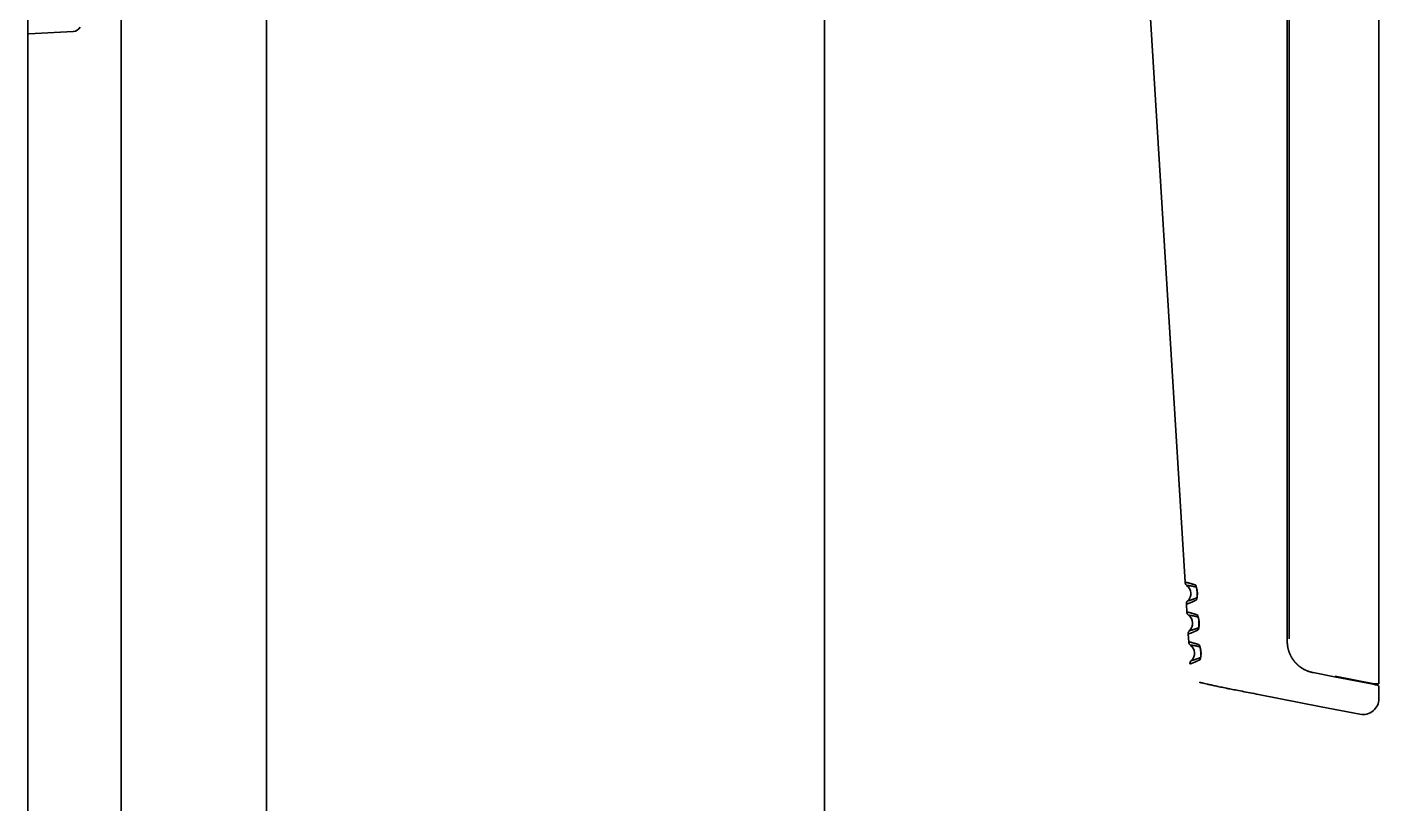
# Model space of a CAD drawing. Header units: inches. Extents: x 90 to 4162, y -443 to 3471.
# Drawn here: x 3992.5 to 4162, y 1648.2 to 1745.6 of the extents above; entities that cross this region are included whole.
import ezdxf

# ---------------------------------------------------------------- set-up
doc = ezdxf.new("R2010")
doc.units = ezdxf.units.IN
doc.layers.add('1', color=7, linetype='Continuous', true_color=0xffffff)

msp = doc.modelspace()

# ---------------------------------------------------------------- linework, layer by layer
at = {"layer": '1', "color": 7, "linetype": 'Continuous', "lineweight": 35}
for p, q in [((4022.5, 1299.46), (4022.5, 2270.96)), ((4092.5, 1299.46), (4092.5, 2270.96)), ((3992.67, 1256.82), (3992.5, 2257.68)), ((4004.3, 1855.44), (4004.3, 1401.46)), ((4162, 1663.26), (4162, 1838.96)), ((4150.5, 1833.06), (4150.5, 1668.59)), ((4150.73, 1833.32), (4150.73, 1668.9)), ((4150.75, 1833.32), (4150.75, 1668.9)), ((4137.68, 1675.98), (4132.07, 1767.64)), ((3998.3, 1745.04), (3992.72, 1744.75)), ((4137.91, 1672.23), (4137.85, 1673.26)), ((4138.14, 1668.49), (4138.08, 1669.52)), ((4153.73, 1664.66), (4156.41, 1664.14)), ((4161.27, 1663.2), (4156.41, 1664.14)), ((4156.51, 1664.23), (4161.41, 1663.26)), ((4161.27, 1663.2), (4161.75, 1663.1)), ((4162, 1663.26), (4161.41, 1663.26)), ((4162, 1662.81), (4162, 1661.41)), ((4146.89, 1661.92), (4154.75, 1660.39)), ((4154.75, 1660.39), (4159.61, 1659.44))]:
    msp.add_line(p, q, dxfattribs=at)
for centre, radius, start, end in [((3998.25, 1746.04), 1, 273, 333.4349), ((4137.16, 1674.58), 1.25, 312.5068, 54.5207), ((4137.39, 1670.84), 1.25, 312.5068, 54.5207), ((4137.62, 1667.1), 1.25, 312.5068, 54.5207), ((4161.7, 1662.81), 0.3, 0, 79), ((4160, 1661.41), 2, 259, 0)]:
    msp.add_arc(centre, radius, start, end, dxfattribs=at)
for points, knots in [([(4137.89, 1675.6), (4137.86, 1675.62), (4137.8, 1675.67), (4137.73, 1675.77), (4137.69, 1675.88), (4137.68, 1675.96), (4137.68, 1676)], [0, 0, 0, 0, 0.247554, 0.501069, 0.754118, 1, 1, 1, 1]), ([(4137.68, 1675.98), (4137.68, 1675.98), (4137.68, 1675.98), (4137.71, 1675.98), (4137.74, 1675.98), (4137.79, 1675.97), (4137.82, 1675.97), (4137.85, 1675.96), (4137.88, 1675.96), (4137.91, 1675.95), (4137.94, 1675.95), (4137.97, 1675.94), (4138.01, 1675.93), (4138.05, 1675.92), (4138.11, 1675.91), (4138.17, 1675.89), (4138.23, 1675.88), (4138.29, 1675.86), (4138.34, 1675.84), (4138.4, 1675.83), (4138.46, 1675.81), (4138.51, 1675.79), (4138.57, 1675.77), (4138.62, 1675.76), (4138.68, 1675.74), (4138.73, 1675.73), (4138.78, 1675.71), (4138.83, 1675.69), (4138.88, 1675.68), (4138.92, 1675.66), (4138.95, 1675.65), (4138.97, 1675.65)], [0, 0, 0, 0, 0.063616, 0.146789, 0.247998, 0.288909, 0.327071, 0.362475, 0.395117, 0.42499, 0.452091, 0.476419, 0.497971, 0.535514, 0.577254, 0.62319, 0.654872, 0.686334, 0.717576, 0.748599, 0.777126, 0.804516, 0.830769, 0.855887, 0.879872, 0.902723, 0.924442, 0.94503, 0.964485, 0.982809, 1, 1, 1, 1]), ([(4137.89, 1675.6), (4137.89, 1675.6), (4137.89, 1675.6), (4137.89, 1675.6), (4137.89, 1675.6), (4137.89, 1675.6), (4137.89, 1675.6), (4137.89, 1675.6), (4137.89, 1675.6), (4137.9, 1675.6), (4137.9, 1675.6), (4137.9, 1675.6), (4137.9, 1675.6), (4137.9, 1675.6), (4137.91, 1675.6), (4137.91, 1675.6), (4137.91, 1675.6), (4137.92, 1675.6), (4137.92, 1675.6), (4137.92, 1675.6), (4137.93, 1675.6), (4137.93, 1675.6), (4137.94, 1675.6), (4137.94, 1675.6), (4137.95, 1675.6), (4137.95, 1675.59), (4137.96, 1675.59), (4137.97, 1675.59), (4137.97, 1675.59), (4137.98, 1675.59), (4137.99, 1675.59), (4137.99, 1675.59), (4138, 1675.59), (4138.01, 1675.59), (4138.02, 1675.59), (4138.02, 1675.59), (4138.03, 1675.59), (4138.04, 1675.58), (4138.05, 1675.58), (4138.06, 1675.58), (4138.07, 1675.58), (4138.08, 1675.58), (4138.1, 1675.58), (4138.12, 1675.57), (4138.14, 1675.57), (4138.17, 1675.57), (4138.19, 1675.56), (4138.22, 1675.56), (4138.24, 1675.56), (4138.27, 1675.55), (4138.3, 1675.55), (4138.33, 1675.54), (4138.36, 1675.54), (4138.39, 1675.53), (4138.43, 1675.53), (4138.46, 1675.52), (4138.49, 1675.51), (4138.53, 1675.51), (4138.57, 1675.5), (4138.6, 1675.49), (4138.64, 1675.48), (4138.68, 1675.48), (4138.72, 1675.47), (4138.76, 1675.46), (4138.8, 1675.45), (4138.84, 1675.44), (4138.88, 1675.43), (4138.93, 1675.42), (4138.97, 1675.41), (4139.01, 1675.4), (4139.04, 1675.39), (4139.06, 1675.38)], [0, 0, 0, 0, 0.009914, 0.01984, 0.029779, 0.039731, 0.049695, 0.059673, 0.069662, 0.079665, 0.08968, 0.099708, 0.109748, 0.119802, 0.129868, 0.139946, 0.150037, 0.160141, 0.170258, 0.180387, 0.190529, 0.200683, 0.21085, 0.22103, 0.231222, 0.241427, 0.251645, 0.261875, 0.272118, 0.282373, 0.292641, 0.302922, 0.313215, 0.323521, 0.333839, 0.34417, 0.354514, 0.36487, 0.375239, 0.38562, 0.396014, 0.406421, 0.427901, 0.44931, 0.470645, 0.491909, 0.5131, 0.534218, 0.555264, 0.576238, 0.597139, 0.617967, 0.638724, 0.659408, 0.680019, 0.700558, 0.721025, 0.74142, 0.761743, 0.781993, 0.802171, 0.822277, 0.842311, 0.862274, 0.882164, 0.901982, 0.921729, 0.941404, 0.961008, 0.980539, 1, 1, 1, 1]), ([(4138.97, 1675.65), (4138.97, 1675.65), (4138.97, 1675.65), (4138.98, 1675.65), (4138.98, 1675.65), (4138.98, 1675.64), (4138.99, 1675.64), (4138.99, 1675.64), (4138.99, 1675.64), (4138.99, 1675.63), (4139, 1675.63), (4139, 1675.63), (4139, 1675.62), (4139.01, 1675.62), (4139.01, 1675.61), (4139.01, 1675.61), (4139.02, 1675.61), (4139.02, 1675.6), (4139.02, 1675.6), (4139.03, 1675.59), (4139.04, 1675.57), (4139.05, 1675.55), (4139.06, 1675.52), (4139.07, 1675.5), (4139.08, 1675.47), (4139.09, 1675.43), (4139.1, 1675.39), (4139.11, 1675.33), (4139.14, 1675.22), (4139.16, 1675.09), (4139.17, 1674.98), (4139.18, 1674.91), (4139.19, 1674.85), (4139.19, 1674.79), (4139.19, 1674.75), (4139.2, 1674.69), (4139.2, 1674.61), (4139.21, 1674.49), (4139.21, 1674.37), (4139.2, 1674.27), (4139.2, 1674.19), (4139.19, 1674.12), (4139.19, 1674.06), (4139.18, 1674.01), (4139.17, 1673.96), (4139.16, 1673.92), (4139.15, 1673.88), (4139.14, 1673.85), (4139.14, 1673.83), (4139.13, 1673.82), (4139.13, 1673.81), (4139.12, 1673.79), (4139.11, 1673.78), (4139.11, 1673.78), (4139.1, 1673.77), (4139.1, 1673.76), (4139.09, 1673.76), (4139.09, 1673.76), (4139.09, 1673.75)], [0, 0, 0, 0, 0.005436, 0.010843, 0.016224, 0.021579, 0.026909, 0.032217, 0.037502, 0.042767, 0.048013, 0.053239, 0.058449, 0.063642, 0.06882, 0.073984, 0.079134, 0.084272, 0.089399, 0.094515, 0.112726, 0.130866, 0.148959, 0.167029, 0.178431, 0.204469, 0.227274, 0.242355, 0.301657, 0.370744, 0.401155, 0.42821, 0.451917, 0.472287, 0.489333, 0.503063, 0.533121, 0.576902, 0.634503, 0.669215, 0.701872, 0.732439, 0.760898, 0.785344, 0.809729, 0.834074, 0.858412, 0.882789, 0.895773, 0.908459, 0.920854, 0.932966, 0.944802, 0.956368, 0.967667, 0.978705, 0.989482, 1, 1, 1, 1]), ([(4139.06, 1675.38), (4139.06, 1675.38), (4139.06, 1675.38), (4139.06, 1675.38), (4139.07, 1675.38), (4139.07, 1675.38), (4139.07, 1675.38), (4139.07, 1675.37), (4139.08, 1675.37), (4139.08, 1675.37), (4139.08, 1675.37), (4139.08, 1675.36), (4139.09, 1675.36), (4139.09, 1675.36), (4139.09, 1675.35), (4139.09, 1675.35), (4139.1, 1675.34), (4139.1, 1675.34), (4139.1, 1675.33), (4139.1, 1675.33), (4139.11, 1675.32), (4139.11, 1675.32), (4139.11, 1675.31), (4139.11, 1675.31), (4139.12, 1675.3), (4139.12, 1675.3), (4139.12, 1675.29), (4139.12, 1675.28), (4139.13, 1675.28), (4139.13, 1675.27), (4139.13, 1675.26), (4139.13, 1675.25), (4139.14, 1675.25), (4139.14, 1675.24), (4139.14, 1675.23), (4139.14, 1675.22), (4139.15, 1675.21), (4139.15, 1675.2), (4139.15, 1675.2), (4139.15, 1675.19), (4139.16, 1675.18), (4139.17, 1675.14), (4139.18, 1675.07), (4139.2, 1674.96), (4139.22, 1674.84), (4139.23, 1674.71), (4139.23, 1674.58), (4139.23, 1674.46), (4139.22, 1674.35), (4139.22, 1674.28), (4139.21, 1674.23), (4139.21, 1674.21), (4139.21, 1674.2), (4139.2, 1674.18), (4139.2, 1674.17), (4139.2, 1674.15), (4139.19, 1674.14), (4139.19, 1674.12), (4139.19, 1674.11), (4139.18, 1674.1), (4139.18, 1674.09), (4139.18, 1674.08), (4139.17, 1674.07), (4139.17, 1674.06), (4139.16, 1674.05), (4139.16, 1674.05), (4139.16, 1674.04), (4139.15, 1674.04), (4139.15, 1674.03), (4139.14, 1674.03), (4139.14, 1674.03)], [0, 0, 0, 0, 0.006014, 0.012012, 0.017995, 0.023965, 0.029923, 0.035871, 0.041809, 0.04774, 0.053663, 0.059582, 0.065497, 0.07141, 0.077322, 0.083234, 0.089148, 0.095065, 0.100986, 0.106913, 0.112847, 0.11879, 0.124742, 0.130704, 0.136679, 0.142667, 0.148669, 0.154687, 0.160722, 0.166774, 0.172846, 0.178937, 0.18505, 0.191185, 0.197343, 0.203525, 0.209732, 0.215965, 0.222225, 0.228513, 0.234831, 0.241177, 0.306172, 0.369923, 0.434708, 0.503216, 0.570835, 0.634921, 0.698038, 0.762347, 0.774764, 0.787076, 0.799289, 0.81141, 0.823447, 0.835409, 0.847303, 0.859138, 0.870923, 0.882667, 0.894379, 0.906069, 0.917747, 0.929423, 0.941106, 0.952808, 0.964538, 0.976307, 0.988124, 1, 1, 1, 1]), ([(4137.85, 1673.24), (4137.84, 1673.28), (4137.85, 1673.35), (4137.87, 1673.47), (4137.93, 1673.58), (4137.98, 1673.64), (4138.01, 1673.66)], [0, 0, 0, 0, 0.24588, 0.498929, 0.752444, 1, 1, 1, 1]), ([(4139.09, 1673.75), (4139.08, 1673.75), (4139.06, 1673.74), (4139.04, 1673.73), (4139.01, 1673.72), (4138.99, 1673.71), (4138.96, 1673.69), (4138.93, 1673.68), (4138.9, 1673.67), (4138.87, 1673.65), (4138.84, 1673.64), (4138.81, 1673.63), (4138.78, 1673.61), (4138.75, 1673.6), (4138.71, 1673.58), (4138.68, 1673.57), (4138.65, 1673.55), (4138.61, 1673.54), (4138.58, 1673.52), (4138.54, 1673.5), (4138.5, 1673.49), (4138.46, 1673.47), (4138.41, 1673.45), (4138.37, 1673.43), (4138.34, 1673.41), (4138.3, 1673.4), (4138.26, 1673.38), (4138.23, 1673.37), (4138.19, 1673.36), (4138.16, 1673.34), (4138.11, 1673.33), (4138.07, 1673.31), (4138.02, 1673.3), (4137.97, 1673.28), (4137.93, 1673.27), (4137.9, 1673.27), (4137.88, 1673.26), (4137.87, 1673.26), (4137.86, 1673.26), (4137.85, 1673.26), (4137.85, 1673.26), (4137.85, 1673.26), (4137.85, 1673.26), (4137.85, 1673.26)], [0, 0, 0, 0, 0.009664, 0.019825, 0.030484, 0.041639, 0.053291, 0.06544, 0.078086, 0.09123, 0.104871, 0.119008, 0.133643, 0.148775, 0.164403, 0.180528, 0.197148, 0.214265, 0.231877, 0.249984, 0.27514, 0.300204, 0.325175, 0.350052, 0.374834, 0.399349, 0.424084, 0.449039, 0.474212, 0.499602, 0.535236, 0.578001, 0.627884, 0.684879, 0.748984, 0.794417, 0.836578, 0.875469, 0.911095, 0.943458, 0.972557, 0.998392, 1, 1, 1, 1]), ([(4139.14, 1674.03), (4139.14, 1674.03), (4139.12, 1674.02), (4139.1, 1674.01), (4139.07, 1674), (4139.05, 1673.99), (4139.03, 1673.98), (4139, 1673.97), (4138.98, 1673.96), (4138.96, 1673.96), (4138.94, 1673.95), (4138.91, 1673.94), (4138.89, 1673.93), (4138.87, 1673.92), (4138.85, 1673.91), (4138.83, 1673.91), (4138.81, 1673.9), (4138.79, 1673.89), (4138.77, 1673.88), (4138.75, 1673.88), (4138.73, 1673.87), (4138.71, 1673.86), (4138.69, 1673.86), (4138.67, 1673.85), (4138.65, 1673.84), (4138.63, 1673.84), (4138.61, 1673.83), (4138.59, 1673.82), (4138.57, 1673.82), (4138.56, 1673.81), (4138.54, 1673.81), (4138.52, 1673.8), (4138.5, 1673.79), (4138.49, 1673.79), (4138.47, 1673.78), (4138.45, 1673.78), (4138.44, 1673.77), (4138.42, 1673.77), (4138.41, 1673.76), (4138.39, 1673.76), (4138.38, 1673.76), (4138.36, 1673.75), (4138.35, 1673.75), (4138.33, 1673.74), (4138.32, 1673.74), (4138.31, 1673.73), (4138.29, 1673.73), (4138.28, 1673.73), (4138.27, 1673.72), (4138.25, 1673.72), (4138.24, 1673.72), (4138.23, 1673.71), (4138.22, 1673.71), (4138.2, 1673.71), (4138.18, 1673.7), (4138.16, 1673.7), (4138.14, 1673.69), (4138.13, 1673.69), (4138.11, 1673.68), (4138.1, 1673.68), (4138.09, 1673.68), (4138.07, 1673.67), (4138.06, 1673.67), (4138.05, 1673.67), (4138.04, 1673.67), (4138.04, 1673.66), (4138.03, 1673.66), (4138.02, 1673.66), (4138.02, 1673.66), (4138.01, 1673.66), (4138.01, 1673.66), (4138.01, 1673.66), (4138.01, 1673.66), (4138.01, 1673.66), (4138.01, 1673.66)], [0, 0, 0, 0, 0.010633, 0.021283, 0.03195, 0.042635, 0.053337, 0.064056, 0.074792, 0.085546, 0.096317, 0.107105, 0.117911, 0.128734, 0.139574, 0.150432, 0.161307, 0.1722, 0.18311, 0.194037, 0.204982, 0.215944, 0.226924, 0.237921, 0.248936, 0.259968, 0.271017, 0.282084, 0.293169, 0.304271, 0.31539, 0.326527, 0.337681, 0.348853, 0.360042, 0.371249, 0.382473, 0.393715, 0.404975, 0.416252, 0.427546, 0.438858, 0.450187, 0.461534, 0.472899, 0.484281, 0.49568, 0.507097, 0.518532, 0.529984, 0.541453, 0.55294, 0.564445, 0.585465, 0.606457, 0.627421, 0.648358, 0.669267, 0.690148, 0.711001, 0.731826, 0.752623, 0.773392, 0.794134, 0.814847, 0.835532, 0.856189, 0.876818, 0.897419, 0.917992, 0.938536, 0.959052, 0.97954, 1, 1, 1, 1]), ([(4138.12, 1671.85), (4138.09, 1671.88), (4138.03, 1671.93), (4137.96, 1672.03), (4137.92, 1672.14), (4137.91, 1672.22), (4137.91, 1672.26)], [0, 0, 0, 0, 0.247554, 0.501069, 0.754118, 1, 1, 1, 1]), ([(4137.91, 1672.23), (4137.91, 1672.23), (4137.91, 1672.23), (4137.91, 1672.23), (4137.94, 1672.23), (4137.98, 1672.23), (4138.02, 1672.23), (4138.05, 1672.22), (4138.08, 1672.22), (4138.11, 1672.22), (4138.14, 1672.21), (4138.17, 1672.2), (4138.2, 1672.2), (4138.24, 1672.19), (4138.28, 1672.18), (4138.34, 1672.17), (4138.4, 1672.15), (4138.46, 1672.13), (4138.52, 1672.12), (4138.58, 1672.1), (4138.63, 1672.08), (4138.69, 1672.07), (4138.75, 1672.05), (4138.8, 1672.03), (4138.86, 1672.01), (4138.91, 1672), (4138.96, 1671.98), (4139.01, 1671.97), (4139.06, 1671.95), (4139.11, 1671.94), (4139.15, 1671.92), (4139.18, 1671.91), (4139.2, 1671.91)], [0, 0, 0, 0, 0.001602, 0.066958, 0.150086, 0.251008, 0.291907, 0.330029, 0.365374, 0.397941, 0.42773, 0.454736, 0.478959, 0.500395, 0.537842, 0.57943, 0.625165, 0.656698, 0.68802, 0.719127, 0.750018, 0.778456, 0.805755, 0.831912, 0.856927, 0.880798, 0.903526, 0.925109, 0.945548, 0.964843, 0.982993, 1, 1, 1, 1]), ([(4138.12, 1671.86), (4138.12, 1671.86), (4138.12, 1671.86), (4138.12, 1671.86), (4138.12, 1671.86), (4138.12, 1671.86), (4138.12, 1671.86), (4138.12, 1671.86), (4138.12, 1671.86), (4138.12, 1671.86), (4138.13, 1671.86), (4138.13, 1671.86), (4138.13, 1671.86), (4138.13, 1671.86), (4138.14, 1671.86), (4138.14, 1671.86), (4138.14, 1671.86), (4138.15, 1671.86), (4138.15, 1671.86), (4138.15, 1671.85), (4138.16, 1671.85), (4138.16, 1671.85), (4138.17, 1671.85), (4138.17, 1671.85), (4138.18, 1671.85), (4138.18, 1671.85), (4138.19, 1671.85), (4138.19, 1671.85), (4138.2, 1671.85), (4138.21, 1671.85), (4138.21, 1671.85), (4138.22, 1671.85), (4138.23, 1671.85), (4138.24, 1671.85), (4138.24, 1671.84), (4138.25, 1671.84), (4138.26, 1671.84), (4138.27, 1671.84), (4138.28, 1671.84), (4138.29, 1671.84), (4138.3, 1671.84), (4138.31, 1671.84), (4138.33, 1671.83), (4138.35, 1671.83), (4138.37, 1671.83), (4138.39, 1671.83), (4138.42, 1671.82), (4138.45, 1671.82), (4138.47, 1671.81), (4138.5, 1671.81), (4138.53, 1671.81), (4138.56, 1671.8), (4138.59, 1671.79), (4138.62, 1671.79), (4138.65, 1671.78), (4138.69, 1671.78), (4138.72, 1671.77), (4138.76, 1671.76), (4138.79, 1671.76), (4138.83, 1671.75), (4138.87, 1671.74), (4138.91, 1671.73), (4138.95, 1671.72), (4138.99, 1671.72), (4139.03, 1671.71), (4139.07, 1671.7), (4139.11, 1671.69), (4139.16, 1671.68), (4139.2, 1671.66), (4139.24, 1671.65), (4139.27, 1671.64), (4139.29, 1671.64)], [0, 0, 0, 0, 0.009915, 0.019843, 0.029783, 0.039737, 0.049702, 0.059681, 0.069672, 0.079675, 0.089691, 0.09972, 0.109762, 0.119816, 0.129882, 0.139961, 0.150053, 0.160158, 0.170275, 0.180404, 0.190546, 0.200701, 0.210868, 0.221048, 0.231241, 0.241446, 0.251663, 0.261894, 0.272136, 0.282391, 0.292659, 0.30294, 0.313232, 0.323538, 0.333856, 0.344186, 0.354529, 0.364885, 0.375253, 0.385633, 0.396026, 0.406432, 0.427893, 0.449284, 0.470603, 0.491852, 0.513029, 0.534135, 0.55517, 0.576133, 0.597026, 0.617848, 0.638598, 0.659278, 0.679887, 0.700424, 0.720891, 0.741286, 0.761611, 0.781865, 0.802048, 0.822161, 0.842203, 0.862174, 0.882074, 0.901904, 0.921664, 0.941353, 0.960972, 0.980521, 1, 1, 1, 1]), ([(4139.2, 1671.91), (4139.2, 1671.91), (4139.2, 1671.91), (4139.2, 1671.9), (4139.21, 1671.9), (4139.21, 1671.9), (4139.21, 1671.9), (4139.22, 1671.9), (4139.22, 1671.89), (4139.22, 1671.89), (4139.23, 1671.89), (4139.23, 1671.88), (4139.23, 1671.88), (4139.24, 1671.88), (4139.24, 1671.87), (4139.24, 1671.87), (4139.24, 1671.86), (4139.25, 1671.86), (4139.25, 1671.85), (4139.26, 1671.84), (4139.26, 1671.83), (4139.27, 1671.8), (4139.29, 1671.78), (4139.29, 1671.75), (4139.3, 1671.72), (4139.32, 1671.69), (4139.33, 1671.65), (4139.34, 1671.58), (4139.37, 1671.48), (4139.39, 1671.35), (4139.4, 1671.24), (4139.41, 1671.17), (4139.42, 1671.1), (4139.42, 1671.05), (4139.42, 1671), (4139.43, 1670.95), (4139.43, 1670.87), (4139.43, 1670.75), (4139.43, 1670.63), (4139.43, 1670.52), (4139.43, 1670.45), (4139.42, 1670.38), (4139.41, 1670.32), (4139.41, 1670.26), (4139.4, 1670.22), (4139.39, 1670.18), (4139.38, 1670.14), (4139.37, 1670.11), (4139.37, 1670.09), (4139.36, 1670.07), (4139.36, 1670.06), (4139.35, 1670.05), (4139.34, 1670.04), (4139.34, 1670.03), (4139.33, 1670.03), (4139.33, 1670.02), (4139.32, 1670.02), (4139.32, 1670.01), (4139.31, 1670.01)], [0, 0, 0, 0, 0.005436, 0.010843, 0.016224, 0.021579, 0.026909, 0.032217, 0.037502, 0.042767, 0.048013, 0.053239, 0.058449, 0.063642, 0.06882, 0.073984, 0.079134, 0.084272, 0.089399, 0.094515, 0.112726, 0.130866, 0.148959, 0.167029, 0.178431, 0.204469, 0.227274, 0.242355, 0.301657, 0.370744, 0.401155, 0.42821, 0.451917, 0.472287, 0.489333, 0.503063, 0.533121, 0.576902, 0.634503, 0.669215, 0.701872, 0.732439, 0.760898, 0.785344, 0.809729, 0.834074, 0.858412, 0.882789, 0.895773, 0.908459, 0.920854, 0.932966, 0.944802, 0.956368, 0.967667, 0.978705, 0.989482, 1, 1, 1, 1]), ([(4139.29, 1671.64), (4139.29, 1671.64), (4139.29, 1671.64), (4139.29, 1671.64), (4139.3, 1671.64), (4139.3, 1671.64), (4139.3, 1671.63), (4139.3, 1671.63), (4139.31, 1671.63), (4139.31, 1671.63), (4139.31, 1671.62), (4139.31, 1671.62), (4139.32, 1671.62), (4139.32, 1671.61), (4139.32, 1671.61), (4139.32, 1671.61), (4139.33, 1671.6), (4139.33, 1671.6), (4139.33, 1671.59), (4139.33, 1671.59), (4139.34, 1671.58), (4139.34, 1671.58), (4139.34, 1671.57), (4139.34, 1671.56), (4139.35, 1671.56), (4139.35, 1671.55), (4139.35, 1671.55), (4139.35, 1671.54), (4139.36, 1671.53), (4139.36, 1671.52), (4139.36, 1671.52), (4139.36, 1671.51), (4139.37, 1671.5), (4139.37, 1671.49), (4139.37, 1671.49), (4139.37, 1671.48), (4139.38, 1671.47), (4139.38, 1671.46), (4139.38, 1671.45), (4139.38, 1671.44), (4139.39, 1671.43), (4139.4, 1671.4), (4139.41, 1671.33), (4139.43, 1671.21), (4139.44, 1671.09), (4139.45, 1670.97), (4139.46, 1670.84), (4139.46, 1670.72), (4139.45, 1670.61), (4139.45, 1670.53), (4139.44, 1670.49), (4139.44, 1670.47), (4139.44, 1670.45), (4139.43, 1670.44), (4139.43, 1670.42), (4139.43, 1670.41), (4139.42, 1670.39), (4139.42, 1670.38), (4139.42, 1670.37), (4139.41, 1670.36), (4139.41, 1670.35), (4139.4, 1670.34), (4139.4, 1670.33), (4139.4, 1670.32), (4139.39, 1670.31), (4139.39, 1670.3), (4139.38, 1670.3), (4139.38, 1670.29), (4139.38, 1670.29), (4139.37, 1670.29), (4139.37, 1670.29)], [0, 0, 0, 0, 0.006014, 0.012012, 0.017995, 0.023965, 0.029923, 0.035871, 0.041809, 0.04774, 0.053663, 0.059582, 0.065497, 0.07141, 0.077322, 0.083234, 0.089148, 0.095065, 0.100986, 0.106913, 0.112847, 0.11879, 0.124742, 0.130704, 0.136679, 0.142667, 0.148669, 0.154687, 0.160722, 0.166774, 0.172846, 0.178937, 0.18505, 0.191185, 0.197343, 0.203525, 0.209732, 0.215965, 0.222225, 0.228513, 0.234831, 0.241177, 0.306172, 0.369923, 0.434708, 0.503216, 0.570835, 0.634921, 0.698038, 0.762347, 0.774764, 0.787076, 0.799289, 0.81141, 0.823447, 0.835409, 0.847303, 0.859138, 0.870923, 0.882667, 0.894379, 0.906069, 0.917747, 0.929423, 0.941106, 0.952808, 0.964538, 0.976307, 0.988124, 1, 1, 1, 1]), ([(4138.08, 1669.49), (4138.07, 1669.53), (4138.07, 1669.61), (4138.1, 1669.73), (4138.16, 1669.83), (4138.21, 1669.89), (4138.24, 1669.92)], [0, 0, 0, 0, 0.24588, 0.498929, 0.752444, 1, 1, 1, 1]), ([(4139.31, 1670.01), (4139.31, 1670.01), (4139.29, 1670), (4139.27, 1669.99), (4139.24, 1669.98), (4139.21, 1669.96), (4139.19, 1669.95), (4139.16, 1669.94), (4139.13, 1669.92), (4139.1, 1669.91), (4139.07, 1669.9), (4139.04, 1669.88), (4139.01, 1669.87), (4138.97, 1669.85), (4138.94, 1669.84), (4138.91, 1669.82), (4138.87, 1669.81), (4138.84, 1669.79), (4138.81, 1669.78), (4138.77, 1669.76), (4138.73, 1669.74), (4138.68, 1669.72), (4138.64, 1669.7), (4138.6, 1669.69), (4138.56, 1669.67), (4138.52, 1669.65), (4138.49, 1669.64), (4138.45, 1669.62), (4138.42, 1669.61), (4138.38, 1669.6), (4138.34, 1669.58), (4138.29, 1669.57), (4138.24, 1669.55), (4138.2, 1669.54), (4138.16, 1669.53), (4138.13, 1669.52), (4138.11, 1669.52), (4138.09, 1669.52), (4138.08, 1669.52), (4138.08, 1669.52), (4138.08, 1669.52), (4138.08, 1669.52), (4138.08, 1669.52)], [0, 0, 0, 0, 0.009776, 0.020045, 0.030807, 0.042062, 0.05381, 0.06605, 0.078784, 0.092011, 0.10573, 0.119942, 0.134648, 0.149847, 0.165539, 0.181725, 0.198405, 0.215579, 0.233249, 0.251413, 0.276691, 0.301871, 0.326953, 0.351937, 0.376823, 0.401401, 0.426212, 0.451256, 0.476534, 0.502044, 0.537862, 0.580782, 0.630794, 0.687881, 0.752015, 0.797607, 0.839875, 0.878828, 0.914472, 0.946815, 0.975861, 1, 1, 1, 1]), ([(4139.37, 1670.29), (4139.36, 1670.28), (4139.35, 1670.28), (4139.32, 1670.27), (4139.3, 1670.26), (4139.28, 1670.25), (4139.26, 1670.24), (4139.23, 1670.23), (4139.21, 1670.22), (4139.19, 1670.21), (4139.17, 1670.2), (4139.14, 1670.2), (4139.12, 1670.19), (4139.1, 1670.18), (4139.08, 1670.17), (4139.06, 1670.16), (4139.04, 1670.16), (4139.02, 1670.15), (4139, 1670.14), (4138.98, 1670.13), (4138.96, 1670.13), (4138.94, 1670.12), (4138.92, 1670.11), (4138.9, 1670.11), (4138.88, 1670.1), (4138.86, 1670.09), (4138.84, 1670.09), (4138.82, 1670.08), (4138.8, 1670.07), (4138.79, 1670.07), (4138.77, 1670.06), (4138.75, 1670.06), (4138.73, 1670.05), (4138.72, 1670.05), (4138.7, 1670.04), (4138.68, 1670.04), (4138.67, 1670.03), (4138.65, 1670.03), (4138.64, 1670.02), (4138.62, 1670.02), (4138.61, 1670.01), (4138.59, 1670.01), (4138.58, 1670), (4138.56, 1670), (4138.55, 1670), (4138.54, 1669.99), (4138.52, 1669.99), (4138.51, 1669.98), (4138.5, 1669.98), (4138.48, 1669.98), (4138.47, 1669.97), (4138.46, 1669.97), (4138.45, 1669.97), (4138.43, 1669.96), (4138.41, 1669.96), (4138.39, 1669.95), (4138.37, 1669.95), (4138.36, 1669.94), (4138.34, 1669.94), (4138.33, 1669.94), (4138.32, 1669.93), (4138.3, 1669.93), (4138.29, 1669.93), (4138.28, 1669.93), (4138.27, 1669.92), (4138.27, 1669.92), (4138.26, 1669.92), (4138.25, 1669.92), (4138.25, 1669.92), (4138.24, 1669.92), (4138.24, 1669.92), (4138.24, 1669.92), (4138.24, 1669.92), (4138.24, 1669.92), (4138.24, 1669.92)], [0, 0, 0, 0, 0.010623, 0.021263, 0.031921, 0.042596, 0.05329, 0.064001, 0.074729, 0.085476, 0.09624, 0.107021, 0.117821, 0.128638, 0.139473, 0.150326, 0.161197, 0.172085, 0.182992, 0.193916, 0.204858, 0.215817, 0.226795, 0.23779, 0.248804, 0.259835, 0.270884, 0.281951, 0.293035, 0.304138, 0.315259, 0.326397, 0.337553, 0.348727, 0.35992, 0.37113, 0.382357, 0.393603, 0.404867, 0.416149, 0.427448, 0.438766, 0.450101, 0.461454, 0.472826, 0.484215, 0.495622, 0.507047, 0.51849, 0.529951, 0.54143, 0.552926, 0.564441, 0.585467, 0.606465, 0.627434, 0.648375, 0.669288, 0.690172, 0.711027, 0.731855, 0.752653, 0.773423, 0.794165, 0.814877, 0.835562, 0.856217, 0.876844, 0.897442, 0.918011, 0.938552, 0.959063, 0.979546, 1, 1, 1, 1]), ([(4139.31, 1670.04), (4139.31, 1670.08), (4139.32, 1670.16), (4139.35, 1670.25), (4139.37, 1670.29)], [0, 0, 0, 0, 0.432011, 1, 1, 1, 1]), ([(4138.35, 1668.11), (4138.32, 1668.13), (4138.26, 1668.19), (4138.19, 1668.28), (4138.15, 1668.4), (4138.14, 1668.47), (4138.14, 1668.51)], [0, 0, 0, 0, 0.247554, 0.501069, 0.754118, 1, 1, 1, 1]), ([(4138.14, 1668.49), (4138.14, 1668.49), (4138.14, 1668.49), (4138.14, 1668.49), (4138.17, 1668.49), (4138.2, 1668.49), (4138.25, 1668.49), (4138.28, 1668.48), (4138.31, 1668.48), (4138.34, 1668.47), (4138.37, 1668.47), (4138.4, 1668.46), (4138.43, 1668.46), (4138.47, 1668.45), (4138.51, 1668.44), (4138.57, 1668.42), (4138.63, 1668.41), (4138.69, 1668.39), (4138.75, 1668.37), (4138.8, 1668.36), (4138.86, 1668.34), (4138.92, 1668.32), (4138.97, 1668.31), (4139.03, 1668.29), (4139.08, 1668.27), (4139.14, 1668.26), (4139.19, 1668.24), (4139.24, 1668.22), (4139.29, 1668.21), (4139.34, 1668.19), (4139.38, 1668.18), (4139.41, 1668.17), (4139.43, 1668.16)], [0, 0, 0, 0, 0.001602, 0.066958, 0.150086, 0.251008, 0.291907, 0.330029, 0.365374, 0.397941, 0.42773, 0.454736, 0.478959, 0.500395, 0.537842, 0.57943, 0.625165, 0.656698, 0.68802, 0.719127, 0.750018, 0.778456, 0.805755, 0.831912, 0.856927, 0.880798, 0.903526, 0.925109, 0.945548, 0.964843, 0.982993, 1, 1, 1, 1]), ([(4138.35, 1668.11), (4138.35, 1668.11), (4138.35, 1668.11), (4138.35, 1668.11), (4138.35, 1668.11), (4138.35, 1668.11), (4138.35, 1668.11), (4138.35, 1668.11), (4138.35, 1668.11), (4138.35, 1668.11), (4138.36, 1668.11), (4138.36, 1668.11), (4138.36, 1668.11), (4138.36, 1668.11), (4138.36, 1668.11), (4138.37, 1668.11), (4138.37, 1668.11), (4138.37, 1668.11), (4138.38, 1668.11), (4138.38, 1668.11), (4138.39, 1668.11), (4138.39, 1668.11), (4138.4, 1668.11), (4138.4, 1668.11), (4138.41, 1668.11), (4138.41, 1668.11), (4138.42, 1668.11), (4138.42, 1668.11), (4138.43, 1668.11), (4138.44, 1668.11), (4138.44, 1668.1), (4138.45, 1668.1), (4138.46, 1668.1), (4138.47, 1668.1), (4138.47, 1668.1), (4138.48, 1668.1), (4138.49, 1668.1), (4138.5, 1668.1), (4138.51, 1668.1), (4138.52, 1668.1), (4138.53, 1668.1), (4138.54, 1668.09), (4138.56, 1668.09), (4138.58, 1668.09), (4138.6, 1668.09), (4138.62, 1668.08), (4138.65, 1668.08), (4138.67, 1668.08), (4138.7, 1668.07), (4138.73, 1668.07), (4138.76, 1668.06), (4138.79, 1668.06), (4138.82, 1668.05), (4138.85, 1668.05), (4138.88, 1668.04), (4138.92, 1668.03), (4138.95, 1668.03), (4138.99, 1668.02), (4139.02, 1668.01), (4139.06, 1668.01), (4139.1, 1668), (4139.14, 1667.99), (4139.18, 1667.98), (4139.22, 1667.97), (4139.26, 1667.96), (4139.3, 1667.95), (4139.34, 1667.94), (4139.38, 1667.93), (4139.43, 1667.92), (4139.47, 1667.91), (4139.5, 1667.9), (4139.52, 1667.9)], [0, 0, 0, 0, 0.009915, 0.019843, 0.029783, 0.039737, 0.049702, 0.059681, 0.069672, 0.079675, 0.089691, 0.09972, 0.109762, 0.119816, 0.129882, 0.139961, 0.150053, 0.160158, 0.170275, 0.180404, 0.190546, 0.200701, 0.210868, 0.221048, 0.231241, 0.241446, 0.251663, 0.261894, 0.272136, 0.282391, 0.292659, 0.30294, 0.313232, 0.323538, 0.333856, 0.344186, 0.354529, 0.364885, 0.375253, 0.385633, 0.396026, 0.406432, 0.427893, 0.449284, 0.470603, 0.491852, 0.513029, 0.534135, 0.55517, 0.576133, 0.597026, 0.617848, 0.638598, 0.659278, 0.679887, 0.700424, 0.720891, 0.741286, 0.761611, 0.781865, 0.802048, 0.822161, 0.842203, 0.862174, 0.882074, 0.901904, 0.921664, 0.941353, 0.960972, 0.980521, 1, 1, 1, 1]), ([(4139.43, 1668.16), (4139.43, 1668.16), (4139.43, 1668.16), (4139.43, 1668.16), (4139.44, 1668.16), (4139.44, 1668.16), (4139.44, 1668.15), (4139.45, 1668.15), (4139.45, 1668.15), (4139.45, 1668.15), (4139.46, 1668.14), (4139.46, 1668.14), (4139.46, 1668.14), (4139.46, 1668.13), (4139.47, 1668.13), (4139.47, 1668.12), (4139.47, 1668.12), (4139.48, 1668.11), (4139.48, 1668.11), (4139.49, 1668.1), (4139.49, 1668.08), (4139.5, 1668.06), (4139.51, 1668.04), (4139.52, 1668.01), (4139.53, 1667.98), (4139.54, 1667.95), (4139.56, 1667.91), (4139.57, 1667.84), (4139.59, 1667.74), (4139.62, 1667.6), (4139.63, 1667.5), (4139.64, 1667.42), (4139.64, 1667.36), (4139.65, 1667.31), (4139.65, 1667.26), (4139.66, 1667.2), (4139.66, 1667.12), (4139.66, 1667.01), (4139.66, 1666.89), (4139.66, 1666.78), (4139.66, 1666.7), (4139.65, 1666.63), (4139.64, 1666.57), (4139.64, 1666.52), (4139.63, 1666.48), (4139.62, 1666.43), (4139.61, 1666.4), (4139.6, 1666.37), (4139.6, 1666.35), (4139.59, 1666.33), (4139.58, 1666.32), (4139.58, 1666.31), (4139.57, 1666.3), (4139.57, 1666.29), (4139.56, 1666.28), (4139.56, 1666.28), (4139.55, 1666.27), (4139.55, 1666.27), (4139.54, 1666.27)], [0, 0, 0, 0, 0.005436, 0.010843, 0.016224, 0.021579, 0.026909, 0.032217, 0.037502, 0.042767, 0.048013, 0.053239, 0.058449, 0.063642, 0.06882, 0.073984, 0.079134, 0.084272, 0.089399, 0.094515, 0.112726, 0.130866, 0.148959, 0.167029, 0.178431, 0.204469, 0.227274, 0.242355, 0.301657, 0.370744, 0.401155, 0.42821, 0.451917, 0.472287, 0.489333, 0.503063, 0.533121, 0.576902, 0.634503, 0.669215, 0.701872, 0.732439, 0.760898, 0.785344, 0.809729, 0.834074, 0.858412, 0.882789, 0.895773, 0.908459, 0.920854, 0.932966, 0.944802, 0.956368, 0.967667, 0.978705, 0.989482, 1, 1, 1, 1]), ([(4139.52, 1667.9), (4139.52, 1667.9), (4139.52, 1667.9), (4139.52, 1667.9), (4139.52, 1667.89), (4139.53, 1667.89), (4139.53, 1667.89), (4139.53, 1667.89), (4139.53, 1667.89), (4139.54, 1667.88), (4139.54, 1667.88), (4139.54, 1667.88), (4139.54, 1667.87), (4139.55, 1667.87), (4139.55, 1667.87), (4139.55, 1667.86), (4139.55, 1667.86), (4139.56, 1667.85), (4139.56, 1667.85), (4139.56, 1667.84), (4139.56, 1667.84), (4139.57, 1667.83), (4139.57, 1667.83), (4139.57, 1667.82), (4139.57, 1667.82), (4139.58, 1667.81), (4139.58, 1667.8), (4139.58, 1667.8), (4139.59, 1667.79), (4139.59, 1667.78), (4139.59, 1667.77), (4139.59, 1667.77), (4139.6, 1667.76), (4139.6, 1667.75), (4139.6, 1667.74), (4139.6, 1667.74), (4139.61, 1667.73), (4139.61, 1667.72), (4139.61, 1667.71), (4139.61, 1667.7), (4139.61, 1667.69), (4139.62, 1667.65), (4139.64, 1667.58), (4139.66, 1667.47), (4139.67, 1667.35), (4139.68, 1667.22), (4139.69, 1667.1), (4139.69, 1666.98), (4139.68, 1666.87), (4139.68, 1666.79), (4139.67, 1666.75), (4139.67, 1666.73), (4139.66, 1666.71), (4139.66, 1666.7), (4139.66, 1666.68), (4139.66, 1666.66), (4139.65, 1666.65), (4139.65, 1666.64), (4139.65, 1666.62), (4139.64, 1666.61), (4139.64, 1666.6), (4139.63, 1666.59), (4139.63, 1666.58), (4139.63, 1666.57), (4139.62, 1666.57), (4139.62, 1666.56), (4139.61, 1666.55), (4139.61, 1666.55), (4139.61, 1666.55), (4139.6, 1666.54), (4139.6, 1666.54)], [0, 0, 0, 0, 0.006014, 0.012012, 0.017995, 0.023965, 0.029923, 0.035871, 0.041809, 0.04774, 0.053663, 0.059582, 0.065497, 0.07141, 0.077322, 0.083234, 0.089148, 0.095065, 0.100986, 0.106913, 0.112847, 0.11879, 0.124742, 0.130704, 0.136679, 0.142667, 0.148669, 0.154687, 0.160722, 0.166774, 0.172846, 0.178937, 0.18505, 0.191185, 0.197343, 0.203525, 0.209732, 0.215965, 0.222225, 0.228513, 0.234831, 0.241177, 0.306172, 0.369923, 0.434708, 0.503216, 0.570835, 0.634921, 0.698038, 0.762347, 0.774764, 0.787076, 0.799289, 0.81141, 0.823447, 0.835409, 0.847303, 0.859138, 0.870923, 0.882667, 0.894379, 0.906069, 0.917747, 0.929423, 0.941106, 0.952808, 0.964538, 0.976307, 0.988124, 1, 1, 1, 1]), ([(4153.73, 1664.66), (4153.72, 1664.66), (4153.7, 1664.67), (4153.67, 1664.68), (4153.64, 1664.68), (4153.6, 1664.69), (4153.57, 1664.7), (4153.54, 1664.7), (4153.51, 1664.71), (4153.48, 1664.72), (4153.45, 1664.73), (4153.42, 1664.74), (4153.38, 1664.75), (4153.35, 1664.76), (4153.32, 1664.77), (4153.29, 1664.77), (4153.26, 1664.78), (4153.23, 1664.79), (4153.2, 1664.81), (4153.17, 1664.82), (4153.14, 1664.83), (4153.11, 1664.84), (4153.08, 1664.85), (4153.05, 1664.86), (4153.02, 1664.87), (4152.99, 1664.88), (4152.96, 1664.9), (4152.93, 1664.91), (4152.9, 1664.92), (4152.87, 1664.93), (4152.85, 1664.95), (4152.82, 1664.96), (4152.79, 1664.97), (4152.76, 1664.99), (4152.73, 1665), (4152.7, 1665.01), (4152.68, 1665.03), (4152.65, 1665.04), (4152.62, 1665.06), (4152.59, 1665.07), (4152.57, 1665.08), (4152.54, 1665.1), (4152.51, 1665.11), (4152.49, 1665.13), (4152.46, 1665.15), (4152.43, 1665.16), (4152.41, 1665.18), (4152.38, 1665.19), (4152.36, 1665.21), (4152.33, 1665.23), (4152.31, 1665.24), (4152.28, 1665.26), (4152.26, 1665.28), (4152.23, 1665.29), (4152.21, 1665.31), (4152.18, 1665.33), (4152.16, 1665.35), (4152.13, 1665.36), (4152.11, 1665.38), (4152.08, 1665.4), (4152.06, 1665.42), (4152.04, 1665.43), (4152.01, 1665.45), (4151.99, 1665.47), (4151.97, 1665.49), (4151.94, 1665.51), (4151.92, 1665.53), (4151.9, 1665.55), (4151.88, 1665.57), (4151.86, 1665.59), (4151.83, 1665.6), (4151.81, 1665.62), (4151.79, 1665.64), (4151.77, 1665.66), (4151.75, 1665.68), (4151.73, 1665.7), (4151.71, 1665.72), (4151.68, 1665.74), (4151.66, 1665.76), (4151.64, 1665.78), (4151.62, 1665.81), (4151.6, 1665.83), (4151.58, 1665.85), (4151.56, 1665.87), (4151.55, 1665.89), (4151.53, 1665.91), (4151.51, 1665.93), (4151.49, 1665.95), (4151.47, 1665.97), (4151.45, 1665.99), (4151.43, 1666.02), (4151.42, 1666.04), (4151.4, 1666.06), (4151.38, 1666.08), (4151.36, 1666.1), (4151.35, 1666.13), (4151.33, 1666.15), (4151.31, 1666.17), (4151.29, 1666.19), (4151.28, 1666.21), (4151.26, 1666.24), (4151.25, 1666.26), (4151.23, 1666.28), (4151.21, 1666.3), (4151.2, 1666.33), (4151.18, 1666.35), (4151.17, 1666.37), (4151.15, 1666.39), (4151.14, 1666.42), (4151.12, 1666.44), (4151.11, 1666.46), (4151.09, 1666.49), (4151.08, 1666.51), (4151.07, 1666.53), (4151.05, 1666.55), (4151.04, 1666.58), (4151.03, 1666.6), (4151.01, 1666.62), (4151, 1666.65), (4150.99, 1666.67), (4150.97, 1666.69), (4150.96, 1666.72), (4150.95, 1666.74), (4150.94, 1666.76), (4150.92, 1666.79), (4150.91, 1666.81), (4150.9, 1666.84), (4150.89, 1666.86), (4150.88, 1666.88), (4150.87, 1666.91), (4150.86, 1666.93), (4150.85, 1666.95), (4150.84, 1666.98), (4150.83, 1667), (4150.82, 1667.02), (4150.81, 1667.05), (4150.8, 1667.07), (4150.79, 1667.1), (4150.78, 1667.12), (4150.77, 1667.14), (4150.76, 1667.17), (4150.75, 1667.19), (4150.74, 1667.22), (4150.73, 1667.24), (4150.72, 1667.26), (4150.71, 1667.29), (4150.71, 1667.31), (4150.7, 1667.33), (4150.69, 1667.36), (4150.68, 1667.38), (4150.68, 1667.41), (4150.67, 1667.43), (4150.66, 1667.45), (4150.65, 1667.48), (4150.65, 1667.5), (4150.64, 1667.52), (4150.63, 1667.55), (4150.63, 1667.57), (4150.62, 1667.6), (4150.62, 1667.62), (4150.61, 1667.64), (4150.6, 1667.67), (4150.6, 1667.69), (4150.59, 1667.71), (4150.59, 1667.74), (4150.58, 1667.76), (4150.58, 1667.79), (4150.57, 1667.81), (4150.57, 1667.83), (4150.56, 1667.86), (4150.56, 1667.88), (4150.56, 1667.9), (4150.55, 1667.93), (4150.55, 1667.95), (4150.54, 1667.97), (4150.54, 1668), (4150.54, 1668.02), (4150.53, 1668.04), (4150.53, 1668.07), (4150.53, 1668.09), (4150.53, 1668.11), (4150.52, 1668.14), (4150.52, 1668.16), (4150.52, 1668.18), (4150.52, 1668.2), (4150.51, 1668.23), (4150.51, 1668.25), (4150.51, 1668.27), (4150.51, 1668.3), (4150.51, 1668.32), (4150.5, 1668.34), (4150.5, 1668.36), (4150.5, 1668.39), (4150.5, 1668.41), (4150.5, 1668.43), (4150.5, 1668.45), (4150.5, 1668.48), (4150.5, 1668.5), (4150.5, 1668.52), (4150.5, 1668.54), (4150.5, 1668.57), (4150.5, 1668.58), (4150.5, 1668.59)], [0, 0, 0, 0, 0.005975, 0.01194, 0.017896, 0.023841, 0.029777, 0.035703, 0.041619, 0.047525, 0.053422, 0.059309, 0.065186, 0.071053, 0.07691, 0.082758, 0.088595, 0.094423, 0.100242, 0.10605, 0.111848, 0.117637, 0.123416, 0.129185, 0.134945, 0.140694, 0.146434, 0.152164, 0.157884, 0.163594, 0.169295, 0.174985, 0.180666, 0.186337, 0.191999, 0.19765, 0.203292, 0.208924, 0.214546, 0.220158, 0.225761, 0.231353, 0.236936, 0.242509, 0.248073, 0.253626, 0.25917, 0.264704, 0.270228, 0.275742, 0.281247, 0.286741, 0.292226, 0.297701, 0.303166, 0.308622, 0.314068, 0.319504, 0.32493, 0.330346, 0.335752, 0.341149, 0.346536, 0.351913, 0.35728, 0.362638, 0.367986, 0.373323, 0.378651, 0.38397, 0.389278, 0.394577, 0.399866, 0.405145, 0.410414, 0.415674, 0.420923, 0.426163, 0.431393, 0.436614, 0.441824, 0.447025, 0.452216, 0.457397, 0.462568, 0.46773, 0.472881, 0.478023, 0.483155, 0.488278, 0.49339, 0.498493, 0.503586, 0.508669, 0.513742, 0.518806, 0.52386, 0.528904, 0.533938, 0.538962, 0.543977, 0.548981, 0.553976, 0.558961, 0.563937, 0.568902, 0.573858, 0.578804, 0.58374, 0.588667, 0.593583, 0.59849, 0.603387, 0.608274, 0.613152, 0.618019, 0.622877, 0.627725, 0.632563, 0.637392, 0.64221, 0.647019, 0.651818, 0.656607, 0.661387, 0.666156, 0.670916, 0.675666, 0.680407, 0.685137, 0.689858, 0.694569, 0.69927, 0.703961, 0.708643, 0.713314, 0.717976, 0.722628, 0.727271, 0.731903, 0.736526, 0.741139, 0.745742, 0.750335, 0.754919, 0.759493, 0.764057, 0.768611, 0.773155, 0.77769, 0.782215, 0.78673, 0.791235, 0.795731, 0.800216, 0.804692, 0.809158, 0.813614, 0.818061, 0.822498, 0.826925, 0.831342, 0.835749, 0.840147, 0.844534, 0.848912, 0.85328, 0.857639, 0.861987, 0.866326, 0.870655, 0.874974, 0.879284, 0.883584, 0.887873, 0.892154, 0.896424, 0.900684, 0.904935, 0.909176, 0.913407, 0.917628, 0.92184, 0.926042, 0.930234, 0.934416, 0.938588, 0.942751, 0.946904, 0.951047, 0.95518, 0.959303, 0.963417, 0.967521, 0.971615, 0.9757, 0.979774, 0.983839, 0.987894, 0.991939, 0.995974, 1, 1, 1, 1]), ([(4139.54, 1666.27), (4139.54, 1666.26), (4139.52, 1666.26), (4139.49, 1666.25), (4139.47, 1666.23), (4139.44, 1666.22), (4139.41, 1666.21), (4139.39, 1666.19), (4139.36, 1666.18), (4139.33, 1666.17), (4139.3, 1666.15), (4139.27, 1666.14), (4139.23, 1666.12), (4139.2, 1666.11), (4139.17, 1666.09), (4139.14, 1666.08), (4139.1, 1666.06), (4139.07, 1666.05), (4139.04, 1666.03), (4139, 1666.02), (4138.96, 1666), (4138.91, 1665.98), (4138.87, 1665.96), (4138.83, 1665.94), (4138.79, 1665.93), (4138.75, 1665.91), (4138.72, 1665.9), (4138.68, 1665.88), (4138.65, 1665.87), (4138.61, 1665.85), (4138.57, 1665.84), (4138.52, 1665.82), (4138.47, 1665.81), (4138.42, 1665.8), (4138.38, 1665.79), (4138.36, 1665.78), (4138.34, 1665.78), (4138.32, 1665.77), (4138.31, 1665.77), (4138.31, 1665.77), (4138.31, 1665.77), (4138.3, 1665.77), (4138.3, 1665.77)], [0, 0, 0, 0, 0.009776, 0.020045, 0.030807, 0.042062, 0.05381, 0.06605, 0.078784, 0.092011, 0.10573, 0.119942, 0.134648, 0.149847, 0.165539, 0.181725, 0.198405, 0.215579, 0.233249, 0.251413, 0.276691, 0.301871, 0.326953, 0.351937, 0.376823, 0.401401, 0.426212, 0.451256, 0.476534, 0.502044, 0.537862, 0.580782, 0.630794, 0.687881, 0.752015, 0.797607, 0.839875, 0.878828, 0.914472, 0.946815, 0.975861, 1, 1, 1, 1]), ([(4139.6, 1666.54), (4139.59, 1666.54), (4139.58, 1666.53), (4139.55, 1666.52), (4139.53, 1666.51), (4139.51, 1666.51), (4139.48, 1666.5), (4139.46, 1666.49), (4139.44, 1666.48), (4139.42, 1666.47), (4139.39, 1666.46), (4139.37, 1666.45), (4139.35, 1666.44), (4139.33, 1666.44), (4139.31, 1666.43), (4139.29, 1666.42), (4139.27, 1666.41), (4139.25, 1666.4), (4139.23, 1666.4), (4139.2, 1666.39), (4139.18, 1666.38), (4139.16, 1666.38), (4139.15, 1666.37), (4139.13, 1666.36), (4139.11, 1666.36), (4139.09, 1666.35), (4139.07, 1666.34), (4139.05, 1666.34), (4139.03, 1666.33), (4139.01, 1666.33), (4139, 1666.32), (4138.98, 1666.31), (4138.96, 1666.31), (4138.95, 1666.3), (4138.93, 1666.3), (4138.91, 1666.29), (4138.9, 1666.29), (4138.88, 1666.28), (4138.87, 1666.28), (4138.85, 1666.27), (4138.83, 1666.27), (4138.82, 1666.27), (4138.81, 1666.26), (4138.79, 1666.26), (4138.78, 1666.25), (4138.76, 1666.25), (4138.75, 1666.25), (4138.74, 1666.24), (4138.73, 1666.24), (4138.71, 1666.23), (4138.7, 1666.23), (4138.69, 1666.23), (4138.67, 1666.22), (4138.66, 1666.22), (4138.64, 1666.21), (4138.62, 1666.21), (4138.6, 1666.21), (4138.59, 1666.2), (4138.57, 1666.2), (4138.56, 1666.19), (4138.54, 1666.19), (4138.53, 1666.19), (4138.52, 1666.19), (4138.51, 1666.18), (4138.5, 1666.18), (4138.49, 1666.18), (4138.49, 1666.18), (4138.48, 1666.18), (4138.48, 1666.17), (4138.47, 1666.17), (4138.47, 1666.17), (4138.47, 1666.17), (4138.47, 1666.17), (4138.47, 1666.17), (4138.47, 1666.17)], [0, 0, 0, 0, 0.010623, 0.021263, 0.031921, 0.042596, 0.05329, 0.064001, 0.074729, 0.085476, 0.09624, 0.107021, 0.117821, 0.128638, 0.139473, 0.150326, 0.161197, 0.172085, 0.182992, 0.193916, 0.204858, 0.215817, 0.226795, 0.23779, 0.248804, 0.259835, 0.270884, 0.281951, 0.293035, 0.304138, 0.315259, 0.326397, 0.337553, 0.348727, 0.35992, 0.37113, 0.382357, 0.393603, 0.404867, 0.416149, 0.427448, 0.438766, 0.450101, 0.461454, 0.472826, 0.484215, 0.495622, 0.507047, 0.51849, 0.529951, 0.54143, 0.552926, 0.564441, 0.585467, 0.606465, 0.627434, 0.648375, 0.669288, 0.690172, 0.711027, 0.731855, 0.752653, 0.773423, 0.794165, 0.814877, 0.835562, 0.856217, 0.876844, 0.897442, 0.918011, 0.938552, 0.959063, 0.979546, 1, 1, 1, 1]), ([(4139.54, 1666.3), (4139.54, 1666.34), (4139.55, 1666.42), (4139.58, 1666.5), (4139.6, 1666.54)], [0, 0, 0, 0, 0.432011, 1, 1, 1, 1]), ([(4138.31, 1665.75), (4138.3, 1665.79), (4138.3, 1665.87), (4138.33, 1665.98), (4138.39, 1666.09), (4138.44, 1666.15), (4138.47, 1666.18)], [0, 0, 0, 0, 0.24588, 0.498929, 0.752444, 1, 1, 1, 1])]:
    msp.add_open_spline(points, degree=3, knots=knots, dxfattribs=at)
for points, degree in [([(4142.87, 1662.7), (4139.64, 1663.38), (4139.49, 1663.46)], 2), ([(4142.87, 1662.7), (4142.98, 1662.68), (4143.28, 1662.62), (4143.96, 1662.49), (4144.83, 1662.32), (4145.83, 1662.12), (4146.53, 1661.99), (4146.89, 1661.92)], 3)]:
    msp.add_open_spline(points, degree=degree, dxfattribs=at)

doc.saveas('drawing.dxf')
